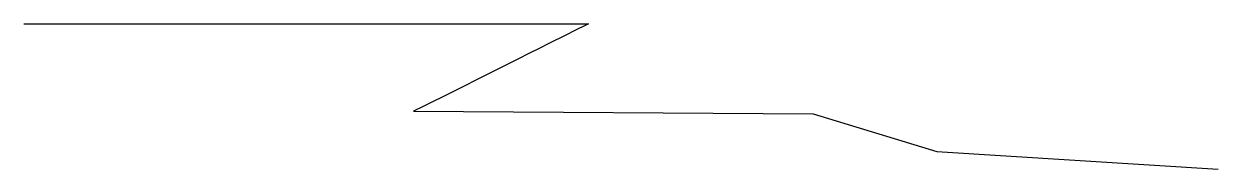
# Model space of a CAD drawing. Header units: metres. Extents: x -201 to 259, y 1589 to 1645.
import ezdxf

# ---------------------------------------------------------------- set-up
doc = ezdxf.new("R2010")
doc.units = ezdxf.units.M

msp = doc.modelspace()

# ---------------------------------------------------------------- linework, layer by layer
msp.add_lwpolyline([(-200.83, 1645), (16.5, 1645), (10.5, 1642), (8.5, 1641), (0.5, 1637), (-1.5, 1636), (-7.5, 1633), (-9.48, 1632), (-11.47, 1631), (-13.46, 1630), (-19.43, 1627), (-21.42, 1626), (-36.23, 1618.56), (-46.83, 1613.26), (-50.83, 1611.26), (102.99, 1610.26), (150.58, 1595.78), (258.85, 1588.96)])

doc.saveas('drawing.dxf')
